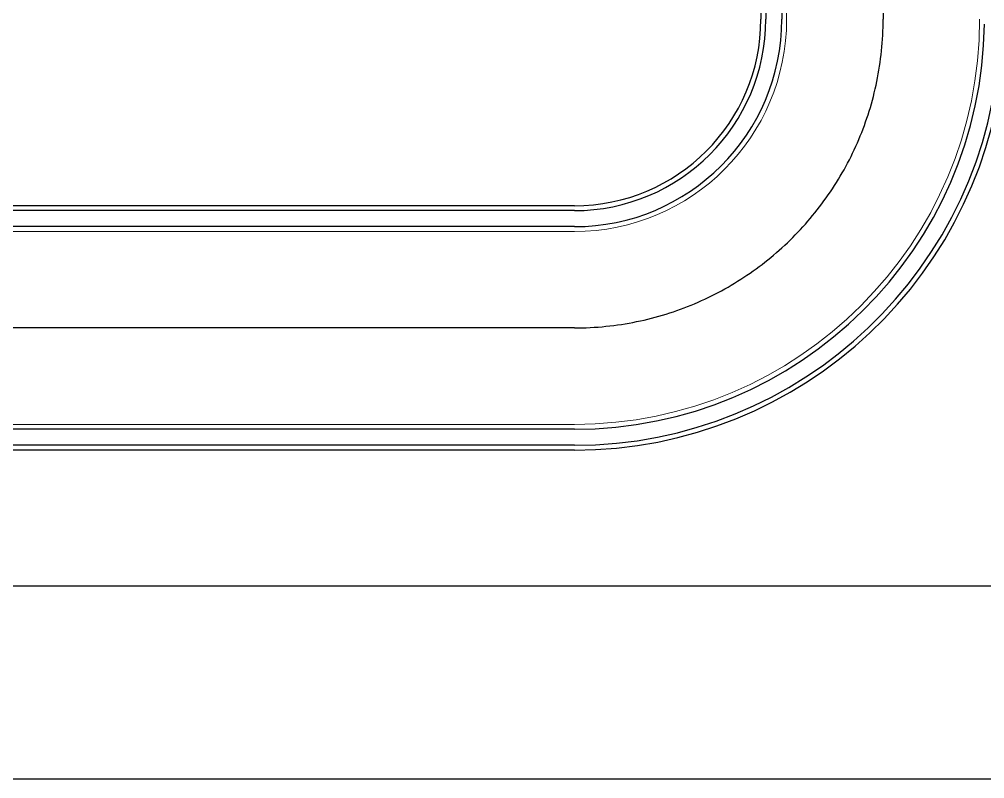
# Model space of a CAD drawing. Header units: millimetres. Extents: x 2448621 to 2484291, y -423869 to -398639.
# Drawn here: x 2481872 to 2482773, y -402684 to -401975 of the extents above; entities that cross this region are included whole.
import ezdxf

# ---------------------------------------------------------------- set-up
doc = ezdxf.new("R2010")
doc.units = ezdxf.units.MM
doc.header["$LTSCALE"] = 30
doc.linetypes.add('CENTER', pattern=[2, 1.25, -0.25, 0.25, -0.25])
doc.layers.add('C_CEN', color=1, linetype='CENTER')
doc.layers.add('SITE BOUNDARY-AP', color=4, linetype='xxx')
doc.layers.add('DITCH', color=7, linetype='Continuous', lineweight=0)
doc.layers.add('ROAD', color=4, linetype='Continuous', lineweight=0)
doc.styles.get("Standard").update_dxf_attribs({"font": 'romans.shx', "width": 0.75, "bigfont": 'whgtxt.shx'})
doc.linetypes.add('xxx', pattern='A,0.25,-0.022286,["xxx",Standard,S=0.1,R=0,X=0,Y=-0.035957],-0.221744', length=0.49403)

# ---------------------------------------------------------------- blocks, each defined once
blk = doc.blocks.new('KEY PLAN_NEW')
at = {"layer": 'C_CEN', "color": 253, "linetype": 'CENTER', "lineweight": -3, "ltscale": 10}
for p, q in [((-577.86, -603.47), (-577.86, -1871.94)), ((-769.86, -2063.94), (-1475.3, -2063.94))]:
    blk.add_line(p, q, dxfattribs=at)
blk.add_arc((-769.86, -1871.94), 192, 270, 359.99988, dxfattribs=at)
at = {"layer": 'DITCH', "color": 253, "lineweight": -3}
for p, q in [((-653.86, -603.47), (-653.86, -1871.94)), ((-650.86, -603.47), (-650.86, -1871.94)), ((-640.86, -603.47), (-640.86, -1871.94)), ((-769.86, -1987.94), (-1475.01, -1987.94)), ((-769.86, -1990.94), (-1475.01, -1990.94)), ((-769.86, -2000.94), (-1475.01, -2000.94)), ((-769.86, -2126.94), (-1475.01, -2126.94)), ((-769.86, -2136.94), (-1475.01, -2136.94)), ((-769.86, -2139.94), (-1475.01, -2139.94))]:
    blk.add_line(p, q, dxfattribs=at)
for radius, end in [(129, 0), (116, 0), (119, 0), (255, 359.32592), (265, 357.18814), (268, 356.57732)]:
    blk.add_arc((-769.86, -1871.94), radius, 270, end, dxfattribs=at)
at = {"layer": 'ROAD', "color": 253}
for p, q in [((-637.86, -603.47), (-637.86, -1871.94)), ((-769.86, -2003.94), (-1475.3, -2003.94)), ((-769.86, -2123.94), (-1475.3, -2123.94))]:
    blk.add_line(p, q, dxfattribs=at)
for radius in [132, 252]:
    blk.add_arc((-769.86, -1871.94), radius, 270, 0, dxfattribs=at)
at = {"layer": 'SITE BOUNDARY-AP', "color": 253, "linetype": 'Continuous', "ltscale": 10000, "flags": 128}
for points in [[(-1643.86, -2144.63), (-1643.86, -2344.37), (-145.01, -2344.37), (-145.01, -180.37), (-1644.13, -172.61), (-1643.91, -307.47)], [(-1523.2, -2224.37), (-265.01, -2224.37), (-265.01, -299.68), (-1523.87, -293.32), (-1523.8, -307.47)]]:
    blk.add_lwpolyline(points, dxfattribs=at)

msp = doc.modelspace()

# ---------------------------------------------------------------- block references
at = {"xscale": 1.5, "yscale": 1.5, "zscale": 1.5}
msp.add_blockref('KEY PLAN_NEW', (2483544.88, -399167.45), dxfattribs=at)

doc.saveas('drawing.dxf')
